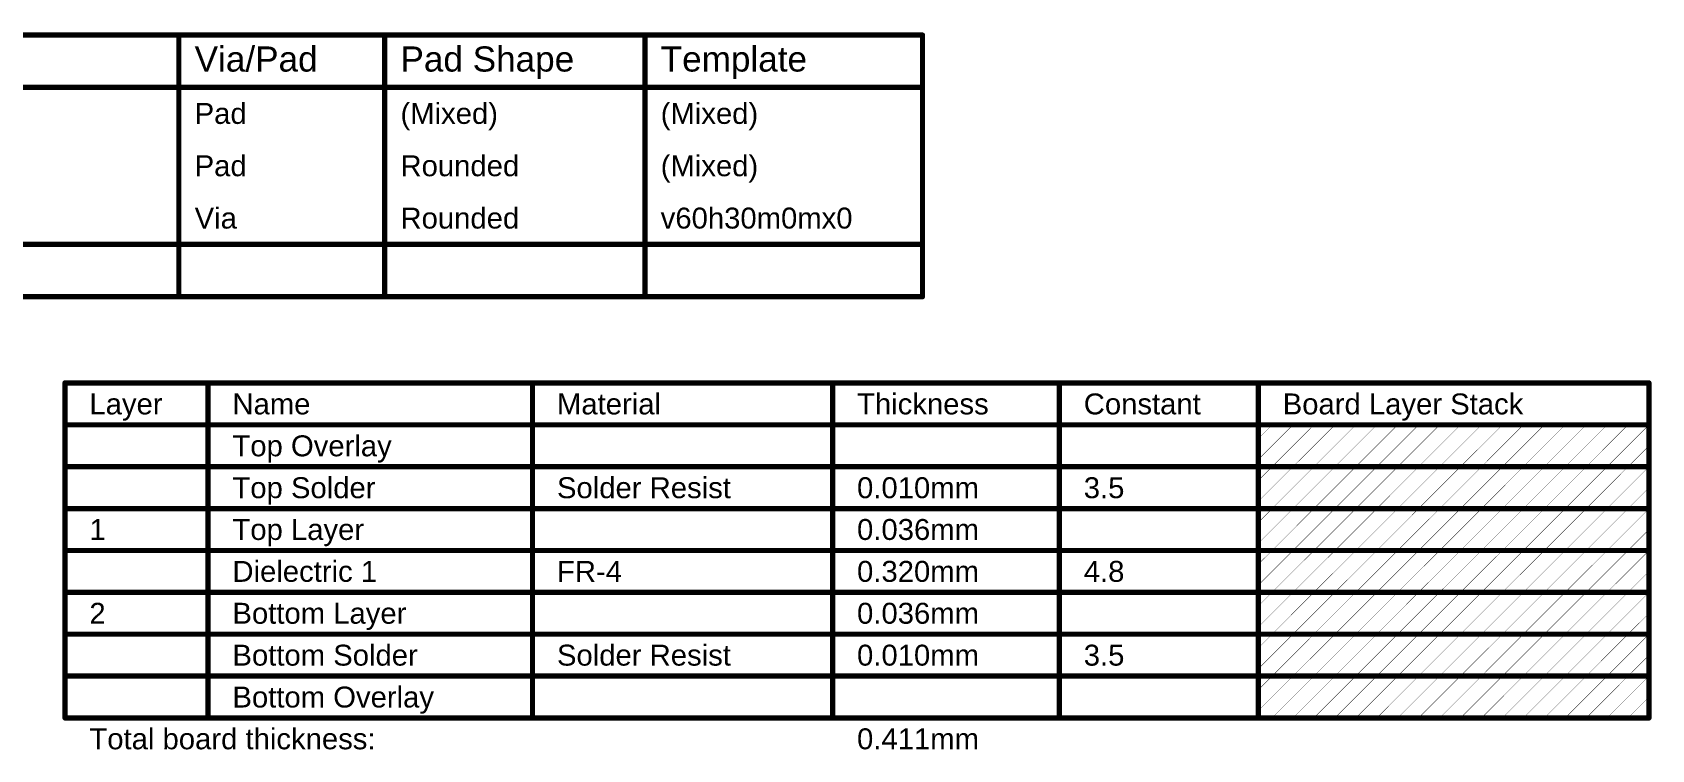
# Model space of a CAD drawing. Header units: inches. Extents: x -18 to 217, y -14 to 159.
# Drawn here: x 99.5 to 217.3, y 106.4 to 158.6 of the extents above; entities that cross this region are included whole.
import ezdxf

# ---------------------------------------------------------------- set-up
doc = ezdxf.new("R2010")
doc.units = ezdxf.units.IN
doc.layers.add('Drill Drawing', color=1, linetype='Continuous')
doc.layers.add('Fabrication', color=76, linetype='Continuous')
doc.styles.add('Arial', font='', dxfattribs={"height": 0.2})
doc.styles.get('Arial').set_extended_font_data('Arial')

msp = doc.modelspace()

# ---------------------------------------------------------------- linework, layer by layer
at = {"layer": 'Drill Drawing', "const_width": 0.381}
for points in [[(-17.59, 158.43), (164.28, 158.43)], [(110.16, 139.38), (110.16, 158.43)], [(125.14, 139.38), (125.14, 158.43)], [(144.09, 139.38), (144.09, 158.43)], [(164.28, 139.38), (164.28, 158.43)], [(-17.59, 154.62), (164.28, 154.62)], [(-17.59, 143.19), (164.28, 143.19)], [(-17.59, 139.38), (164.28, 139.38)]]:
    msp.add_lwpolyline(points, dxfattribs=at)
at = {"layer": 'Drill Drawing', "const_width": 0.191}
for points in [[(110.07, 158.43, 1), (110.26, 158.43, 1)], [(125.05, 158.43, 1), (125.24, 158.43, 1)], [(143.99, 158.43, 1), (144.18, 158.43, 1)], [(164.18, 158.43, 1), (164.37, 158.43, 1)], [(164.18, 158.43, 1), (164.37, 158.43, 1)], [(164.18, 154.62, 1), (164.37, 154.62, 1)], [(164.18, 143.19, 1), (164.37, 143.19, 1)], [(110.07, 139.38, 1), (110.26, 139.38, 1)], [(125.05, 139.38, 1), (125.24, 139.38, 1)], [(143.99, 139.38, 1), (144.18, 139.38, 1)], [(164.18, 139.38, 1), (164.37, 139.38, 1)], [(164.18, 139.38, 1), (164.37, 139.38, 1)]]:
    msp.add_lwpolyline(points, format="xyb", close=True, dxfattribs=at)
at = {"layer": 'Fabrication'}
for points, const_width in [([(101.87, 133.1), (217.16, 133.1)], 0.381), ([(101.87, 108.71), (101.87, 133.1)], 0.381), ([(112.28, 108.71), (112.28, 133.1)], 0.381), ([(135.9, 108.71), (135.9, 133.1)], 0.381), ([(157.74, 108.71), (157.74, 133.1)], 0.381), ([(174.24, 108.71), (174.24, 133.1)], 0.381), ([(188.72, 108.71), (188.72, 133.1)], 0.381), ([(217.16, 108.71), (217.16, 133.1)], 0.381), ([(101.87, 130.05), (217.16, 130.05)], 0.381), ([(188.72, 127.52), (191.25, 130.05)], 0.0254), ([(188.72, 129.04), (189.73, 130.05)], 0.0254), ([(189.73, 127), (192.77, 130.05)], 0.0254), ([(191.25, 127), (194.3, 130.05)], 0.0254), ([(192.77, 127), (195.82, 130.05)], 0.0254), ([(194.3, 127), (197.35, 130.05)], 0.0254), ([(195.82, 127), (198.87, 130.05)], 0.0254), ([(197.35, 127), (200.39, 130.05)], 0.0254), ([(198.87, 127), (201.92, 130.05)], 0.0254), ([(200.39, 127), (203.44, 130.05)], 0.0254), ([(201.92, 127), (204.97, 130.05)], 0.0254), ([(203.44, 127), (206.49, 130.05)], 0.0254), ([(204.97, 127), (208.01, 130.05)], 0.0254), ([(206.49, 127), (209.54, 130.05)], 0.0254), ([(208.01, 127), (211.06, 130.05)], 0.0254), ([(209.54, 127), (212.59, 130.05)], 0.0254), ([(211.06, 127), (214.11, 130.05)], 0.0254), ([(212.59, 127), (215.63, 130.05)], 0.0254), ([(214.11, 127), (217.16, 130.05)], 0.0254), ([(215.63, 127), (217.16, 128.52)], 0.0254), ([(101.87, 127), (112.28, 127)], 0.381), ([(112.28, 127), (135.9, 127)], 0.381), ([(135.9, 127), (157.74, 127)], 0.381), ([(157.74, 127), (174.24, 127)], 0.381), ([(174.24, 127), (188.72, 127)], 0.381), ([(188.72, 127), (217.16, 127)], 0.381), ([(188.72, 124.47), (191.25, 127)], 0.0254), ([(188.72, 125.99), (189.73, 127)], 0.0254), ([(189.73, 123.95), (192.77, 127)], 0.0254), ([(191.25, 123.95), (194.3, 127)], 0.0254), ([(192.77, 123.95), (195.82, 127)], 0.0254), ([(194.3, 123.95), (197.35, 127)], 0.0254), ([(195.82, 123.95), (198.87, 127)], 0.0254), ([(197.35, 123.95), (200.39, 127)], 0.0254), ([(198.87, 123.95), (201.92, 127)], 0.0254), ([(200.39, 123.95), (203.44, 127)], 0.0254), ([(201.92, 123.95), (204.97, 127)], 0.0254), ([(203.44, 123.95), (206.49, 127)], 0.0254), ([(204.97, 123.95), (208.01, 127)], 0.0254), ([(206.49, 123.95), (209.54, 127)], 0.0254), ([(208.01, 123.95), (211.06, 127)], 0.0254), ([(209.54, 123.95), (212.59, 127)], 0.0254), ([(211.06, 123.95), (214.11, 127)], 0.0254), ([(212.59, 123.95), (215.63, 127)], 0.0254), ([(214.11, 123.95), (217.16, 127)], 0.0254), ([(215.63, 123.95), (217.16, 125.48)], 0.0254), ([(101.87, 123.95), (112.28, 123.95)], 0.381), ([(112.28, 123.95), (135.9, 123.95)], 0.381), ([(135.9, 123.95), (157.74, 123.95)], 0.381), ([(157.74, 123.95), (174.24, 123.95)], 0.381), ([(174.24, 123.95), (188.72, 123.95)], 0.381), ([(188.72, 123.95), (217.16, 123.95)], 0.381), ([(188.72, 121.42), (191.25, 123.95)], 0.0254), ([(188.72, 122.94), (189.73, 123.95)], 0.0254), ([(189.73, 120.9), (192.77, 123.95)], 0.0254), ([(191.25, 120.9), (194.3, 123.95)], 0.0254), ([(192.77, 120.9), (195.82, 123.95)], 0.0254), ([(194.3, 120.9), (197.35, 123.95)], 0.0254), ([(195.82, 120.9), (198.87, 123.95)], 0.0254), ([(197.35, 120.9), (200.39, 123.95)], 0.0254), ([(198.87, 120.9), (201.92, 123.95)], 0.0254), ([(200.39, 120.9), (203.44, 123.95)], 0.0254), ([(201.92, 120.9), (204.97, 123.95)], 0.0254), ([(203.44, 120.9), (206.49, 123.95)], 0.0254), ([(204.97, 120.9), (208.01, 123.95)], 0.0254), ([(206.49, 120.9), (209.54, 123.95)], 0.0254), ([(208.01, 120.9), (211.06, 123.95)], 0.0254), ([(209.54, 120.9), (212.59, 123.95)], 0.0254), ([(211.06, 120.9), (214.11, 123.95)], 0.0254), ([(212.59, 120.9), (215.63, 123.95)], 0.0254), ([(214.11, 120.9), (217.16, 123.95)], 0.0254), ([(215.63, 120.9), (217.16, 122.43)], 0.0254), ([(101.87, 120.9), (112.28, 120.9)], 0.381), ([(112.28, 120.9), (135.9, 120.9)], 0.381), ([(135.9, 120.9), (157.74, 120.9)], 0.381), ([(157.74, 120.9), (174.24, 120.9)], 0.381), ([(174.24, 120.9), (188.72, 120.9)], 0.381), ([(188.72, 120.9), (217.16, 120.9)], 0.381), ([(188.72, 118.37), (191.25, 120.9)], 0.0254), ([(188.72, 119.9), (189.73, 120.9)], 0.0254), ([(189.73, 117.86), (192.77, 120.9)], 0.0254), ([(191.25, 117.86), (194.3, 120.9)], 0.0254), ([(192.77, 117.86), (195.82, 120.9)], 0.0254), ([(194.3, 117.86), (197.35, 120.9)], 0.0254), ([(195.82, 117.86), (198.87, 120.9)], 0.0254), ([(197.35, 117.86), (200.39, 120.9)], 0.0254), ([(198.87, 117.86), (201.92, 120.9)], 0.0254), ([(200.39, 117.86), (203.44, 120.9)], 0.0254), ([(201.92, 117.86), (204.97, 120.9)], 0.0254), ([(203.44, 117.86), (206.49, 120.9)], 0.0254), ([(204.97, 117.86), (208.01, 120.9)], 0.0254), ([(206.49, 117.86), (209.54, 120.9)], 0.0254), ([(208.01, 117.86), (211.06, 120.9)], 0.0254), ([(209.54, 117.86), (212.59, 120.9)], 0.0254), ([(211.06, 117.86), (214.11, 120.9)], 0.0254), ([(212.59, 117.86), (215.63, 120.9)], 0.0254), ([(214.11, 117.86), (217.16, 120.9)], 0.0254), ([(215.63, 117.86), (217.16, 119.38)], 0.0254), ([(101.87, 117.86), (112.28, 117.86)], 0.381), ([(112.28, 117.86), (135.9, 117.86)], 0.381), ([(135.9, 117.86), (157.74, 117.86)], 0.381), ([(157.74, 117.86), (174.24, 117.86)], 0.381), ([(174.24, 117.86), (188.72, 117.86)], 0.381), ([(188.72, 117.86), (217.16, 117.86)], 0.381), ([(188.72, 115.32), (191.25, 117.86)], 0.0254), ([(188.72, 116.85), (189.73, 117.86)], 0.0254), ([(189.73, 114.81), (192.77, 117.86)], 0.0254), ([(191.25, 114.81), (194.3, 117.86)], 0.0254), ([(192.77, 114.81), (195.82, 117.86)], 0.0254), ([(194.3, 114.81), (197.35, 117.86)], 0.0254), ([(195.82, 114.81), (198.87, 117.86)], 0.0254), ([(197.35, 114.81), (200.39, 117.86)], 0.0254), ([(198.87, 114.81), (201.92, 117.86)], 0.0254), ([(200.39, 114.81), (203.44, 117.86)], 0.0254), ([(201.92, 114.81), (204.97, 117.86)], 0.0254), ([(203.44, 114.81), (206.49, 117.86)], 0.0254), ([(204.97, 114.81), (208.01, 117.86)], 0.0254), ([(206.49, 114.81), (209.54, 117.86)], 0.0254), ([(208.01, 114.81), (211.06, 117.86)], 0.0254), ([(209.54, 114.81), (212.59, 117.86)], 0.0254), ([(211.06, 114.81), (214.11, 117.86)], 0.0254), ([(212.59, 114.81), (215.63, 117.86)], 0.0254), ([(214.11, 114.81), (217.16, 117.86)], 0.0254), ([(215.63, 114.81), (217.16, 116.33)], 0.0254), ([(101.87, 114.81), (112.28, 114.81)], 0.381), ([(112.28, 114.81), (135.9, 114.81)], 0.381), ([(135.9, 114.81), (157.74, 114.81)], 0.381), ([(157.74, 114.81), (174.24, 114.81)], 0.381), ([(174.24, 114.81), (188.72, 114.81)], 0.381), ([(188.72, 114.81), (217.16, 114.81)], 0.381), ([(188.72, 112.28), (191.25, 114.81)], 0.0254), ([(188.72, 113.8), (189.73, 114.81)], 0.0254), ([(189.73, 111.76), (192.77, 114.81)], 0.0254), ([(191.25, 111.76), (194.3, 114.81)], 0.0254), ([(192.77, 111.76), (195.82, 114.81)], 0.0254), ([(194.3, 111.76), (197.35, 114.81)], 0.0254), ([(195.82, 111.76), (198.87, 114.81)], 0.0254), ([(197.35, 111.76), (200.39, 114.81)], 0.0254), ([(198.87, 111.76), (201.92, 114.81)], 0.0254), ([(200.39, 111.76), (203.44, 114.81)], 0.0254), ([(201.92, 111.76), (204.97, 114.81)], 0.0254), ([(203.44, 111.76), (206.49, 114.81)], 0.0254), ([(204.97, 111.76), (208.01, 114.81)], 0.0254), ([(206.49, 111.76), (209.54, 114.81)], 0.0254), ([(208.01, 111.76), (211.06, 114.81)], 0.0254), ([(209.54, 111.76), (212.59, 114.81)], 0.0254), ([(211.06, 111.76), (214.11, 114.81)], 0.0254), ([(212.59, 111.76), (215.63, 114.81)], 0.0254), ([(214.11, 111.76), (217.16, 114.81)], 0.0254), ([(215.63, 111.76), (217.16, 113.28)], 0.0254), ([(101.87, 111.76), (112.28, 111.76)], 0.381), ([(112.28, 111.76), (135.9, 111.76)], 0.381), ([(135.9, 111.76), (157.74, 111.76)], 0.381), ([(157.74, 111.76), (174.24, 111.76)], 0.381), ([(174.24, 111.76), (188.72, 111.76)], 0.381), ([(188.72, 111.76), (217.16, 111.76)], 0.381), ([(188.72, 109.23), (191.25, 111.76)], 0.0254), ([(188.72, 110.75), (189.73, 111.76)], 0.0254), ([(189.73, 108.71), (192.77, 111.76)], 0.0254), ([(191.25, 108.71), (194.3, 111.76)], 0.0254), ([(192.77, 108.71), (195.82, 111.76)], 0.0254), ([(194.3, 108.71), (197.35, 111.76)], 0.0254), ([(195.82, 108.71), (198.87, 111.76)], 0.0254), ([(197.35, 108.71), (200.39, 111.76)], 0.0254), ([(198.87, 108.71), (201.92, 111.76)], 0.0254), ([(200.39, 108.71), (203.44, 111.76)], 0.0254), ([(201.92, 108.71), (204.97, 111.76)], 0.0254), ([(203.44, 108.71), (206.49, 111.76)], 0.0254), ([(204.97, 108.71), (208.01, 111.76)], 0.0254), ([(206.49, 108.71), (209.54, 111.76)], 0.0254), ([(208.01, 108.71), (211.06, 111.76)], 0.0254), ([(209.54, 108.71), (212.59, 111.76)], 0.0254), ([(211.06, 108.71), (214.11, 111.76)], 0.0254), ([(212.59, 108.71), (215.63, 111.76)], 0.0254), ([(214.11, 108.71), (217.16, 111.76)], 0.0254), ([(215.63, 108.71), (217.16, 110.24)], 0.0254), ([(101.87, 108.71), (112.28, 108.71)], 0.381), ([(112.28, 108.71), (135.9, 108.71)], 0.381), ([(135.9, 108.71), (157.74, 108.71)], 0.381), ([(157.74, 108.71), (174.24, 108.71)], 0.381), ([(174.24, 108.71), (188.72, 108.71)], 0.381), ([(188.72, 108.71), (217.16, 108.71)], 0.381)]:
    msp.add_lwpolyline(points, dxfattribs=dict(at, const_width=const_width))
for points, const_width in [([(101.78, 133.1, 1), (101.97, 133.1, 1)], 0.191), ([(101.78, 133.1, 1), (101.97, 133.1, 1)], 0.191), ([(112.19, 133.1, 1), (112.38, 133.1, 1)], 0.191), ([(135.8, 133.1, 1), (136, 133.1, 1)], 0.191), ([(157.64, 133.1, 1), (157.83, 133.1, 1)], 0.191), ([(174.15, 133.1, 1), (174.34, 133.1, 1)], 0.191), ([(188.62, 133.1, 1), (188.81, 133.1, 1)], 0.191), ([(217.06, 133.1, 1), (217.25, 133.1, 1)], 0.191), ([(217.06, 133.1, 1), (217.25, 133.1, 1)], 0.191), ([(101.78, 130.05, 1), (101.97, 130.05, 1)], 0.191), ([(189.72, 130.05, 1), (189.73, 130.05, 1)], 0.0127), ([(191.24, 130.05, 1), (191.26, 130.05, 1)], 0.0127), ([(192.77, 130.05, 1), (192.78, 130.05, 1)], 0.0127), ([(194.29, 130.05, 1), (194.3, 130.05, 1)], 0.0127), ([(195.82, 130.05, 1), (195.83, 130.05, 1)], 0.0127), ([(197.34, 130.05, 1), (197.35, 130.05, 1)], 0.0127), ([(198.86, 130.05, 1), (198.88, 130.05, 1)], 0.0127), ([(200.39, 130.05, 1), (200.4, 130.05, 1)], 0.0127), ([(201.91, 130.05, 1), (201.92, 130.05, 1)], 0.0127), ([(203.44, 130.05, 1), (203.45, 130.05, 1)], 0.0127), ([(204.96, 130.05, 1), (204.97, 130.05, 1)], 0.0127), ([(206.48, 130.05, 1), (206.5, 130.05, 1)], 0.0127), ([(208.01, 130.05, 1), (208.02, 130.05, 1)], 0.0127), ([(209.53, 130.05, 1), (209.54, 130.05, 1)], 0.0127), ([(211.06, 130.05, 1), (211.07, 130.05, 1)], 0.0127), ([(212.58, 130.05, 1), (212.59, 130.05, 1)], 0.0127), ([(214.1, 130.05, 1), (214.12, 130.05, 1)], 0.0127), ([(215.63, 130.05, 1), (215.64, 130.05, 1)], 0.0127), ([(217.06, 130.05, 1), (217.25, 130.05, 1)], 0.191), ([(217.15, 130.05, 1), (217.16, 130.05, 1)], 0.0127), ([(188.71, 129.04, 1), (188.72, 129.04, 1)], 0.0127), ([(217.15, 128.52, 1), (217.16, 128.52, 1)], 0.0127), ([(188.71, 127.52, 1), (188.72, 127.52, 1)], 0.0127), ([(101.78, 127, 1), (101.97, 127, 1)], 0.191), ([(112.19, 127, 1), (112.38, 127, 1)], 0.191), ([(112.19, 127, 1), (112.38, 127, 1)], 0.191), ([(135.8, 127, 1), (136, 127, 1)], 0.191), ([(135.8, 127, 1), (136, 127, 1)], 0.191), ([(157.64, 127, 1), (157.83, 127, 1)], 0.191), ([(157.64, 127, 1), (157.83, 127, 1)], 0.191), ([(174.15, 127, 1), (174.34, 127, 1)], 0.191), ([(174.15, 127, 1), (174.34, 127, 1)], 0.191), ([(188.62, 127, 1), (188.81, 127, 1)], 0.191), ([(188.62, 127, 1), (188.81, 127, 1)], 0.191), ([(189.72, 127, 1), (189.73, 127, 1)], 0.0127), ([(189.72, 127, 1), (189.73, 127, 1)], 0.0127), ([(191.24, 127, 1), (191.26, 127, 1)], 0.0127), ([(191.24, 127, 1), (191.26, 127, 1)], 0.0127), ([(192.77, 127, 1), (192.78, 127, 1)], 0.0127), ([(192.77, 127, 1), (192.78, 127, 1)], 0.0127), ([(194.29, 127, 1), (194.3, 127, 1)], 0.0127), ([(194.29, 127, 1), (194.3, 127, 1)], 0.0127), ([(195.82, 127, 1), (195.83, 127, 1)], 0.0127), ([(195.82, 127, 1), (195.83, 127, 1)], 0.0127), ([(197.34, 127, 1), (197.35, 127, 1)], 0.0127), ([(197.34, 127, 1), (197.35, 127, 1)], 0.0127), ([(198.86, 127, 1), (198.88, 127, 1)], 0.0127), ([(198.86, 127, 1), (198.88, 127, 1)], 0.0127), ([(200.39, 127, 1), (200.4, 127, 1)], 0.0127), ([(200.39, 127, 1), (200.4, 127, 1)], 0.0127), ([(201.91, 127, 1), (201.92, 127, 1)], 0.0127), ([(201.91, 127, 1), (201.92, 127, 1)], 0.0127), ([(203.44, 127, 1), (203.45, 127, 1)], 0.0127), ([(203.44, 127, 1), (203.45, 127, 1)], 0.0127), ([(204.96, 127, 1), (204.97, 127, 1)], 0.0127), ([(204.96, 127, 1), (204.97, 127, 1)], 0.0127), ([(206.48, 127, 1), (206.5, 127, 1)], 0.0127), ([(206.48, 127, 1), (206.5, 127, 1)], 0.0127), ([(208.01, 127, 1), (208.02, 127, 1)], 0.0127), ([(208.01, 127, 1), (208.02, 127, 1)], 0.0127), ([(209.53, 127, 1), (209.54, 127, 1)], 0.0127), ([(209.53, 127, 1), (209.54, 127, 1)], 0.0127), ([(211.06, 127, 1), (211.07, 127, 1)], 0.0127), ([(211.06, 127, 1), (211.07, 127, 1)], 0.0127), ([(212.58, 127, 1), (212.59, 127, 1)], 0.0127), ([(212.58, 127, 1), (212.59, 127, 1)], 0.0127), ([(214.1, 127, 1), (214.12, 127, 1)], 0.0127), ([(214.1, 127, 1), (214.12, 127, 1)], 0.0127), ([(215.63, 127, 1), (215.64, 127, 1)], 0.0127), ([(215.63, 127, 1), (215.64, 127, 1)], 0.0127), ([(217.06, 127, 1), (217.25, 127, 1)], 0.191), ([(217.15, 127, 1), (217.16, 127, 1)], 0.0127), ([(188.71, 125.99, 1), (188.72, 125.99, 1)], 0.0127), ([(217.15, 125.48, 1), (217.16, 125.48, 1)], 0.0127), ([(101.78, 123.95, 1), (101.97, 123.95, 1)], 0.191), ([(112.19, 123.95, 1), (112.38, 123.95, 1)], 0.191), ([(112.19, 123.95, 1), (112.38, 123.95, 1)], 0.191), ([(135.8, 123.95, 1), (136, 123.95, 1)], 0.191), ([(135.8, 123.95, 1), (136, 123.95, 1)], 0.191), ([(157.64, 123.95, 1), (157.83, 123.95, 1)], 0.191), ([(157.64, 123.95, 1), (157.83, 123.95, 1)], 0.191), ([(174.15, 123.95, 1), (174.34, 123.95, 1)], 0.191), ([(174.15, 123.95, 1), (174.34, 123.95, 1)], 0.191), ([(188.62, 123.95, 1), (188.81, 123.95, 1)], 0.191), ([(188.62, 123.95, 1), (188.81, 123.95, 1)], 0.191), ([(188.71, 124.47, 1), (188.72, 124.47, 1)], 0.0127), ([(189.72, 123.95, 1), (189.73, 123.95, 1)], 0.0127), ([(189.72, 123.95, 1), (189.73, 123.95, 1)], 0.0127), ([(191.24, 123.95, 1), (191.26, 123.95, 1)], 0.0127), ([(191.24, 123.95, 1), (191.26, 123.95, 1)], 0.0127), ([(192.77, 123.95, 1), (192.78, 123.95, 1)], 0.0127), ([(192.77, 123.95, 1), (192.78, 123.95, 1)], 0.0127), ([(194.29, 123.95, 1), (194.3, 123.95, 1)], 0.0127), ([(194.29, 123.95, 1), (194.3, 123.95, 1)], 0.0127), ([(195.82, 123.95, 1), (195.83, 123.95, 1)], 0.0127), ([(195.82, 123.95, 1), (195.83, 123.95, 1)], 0.0127), ([(197.34, 123.95, 1), (197.35, 123.95, 1)], 0.0127), ([(197.34, 123.95, 1), (197.35, 123.95, 1)], 0.0127), ([(198.86, 123.95, 1), (198.88, 123.95, 1)], 0.0127), ([(198.86, 123.95, 1), (198.88, 123.95, 1)], 0.0127), ([(200.39, 123.95, 1), (200.4, 123.95, 1)], 0.0127), ([(200.39, 123.95, 1), (200.4, 123.95, 1)], 0.0127), ([(201.91, 123.95, 1), (201.92, 123.95, 1)], 0.0127), ([(201.91, 123.95, 1), (201.92, 123.95, 1)], 0.0127), ([(203.44, 123.95, 1), (203.45, 123.95, 1)], 0.0127), ([(203.44, 123.95, 1), (203.45, 123.95, 1)], 0.0127), ([(204.96, 123.95, 1), (204.97, 123.95, 1)], 0.0127), ([(204.96, 123.95, 1), (204.97, 123.95, 1)], 0.0127), ([(206.48, 123.95, 1), (206.5, 123.95, 1)], 0.0127), ([(206.48, 123.95, 1), (206.5, 123.95, 1)], 0.0127), ([(208.01, 123.95, 1), (208.02, 123.95, 1)], 0.0127), ([(208.01, 123.95, 1), (208.02, 123.95, 1)], 0.0127), ([(209.53, 123.95, 1), (209.54, 123.95, 1)], 0.0127), ([(209.53, 123.95, 1), (209.54, 123.95, 1)], 0.0127), ([(211.06, 123.95, 1), (211.07, 123.95, 1)], 0.0127), ([(211.06, 123.95, 1), (211.07, 123.95, 1)], 0.0127), ([(212.58, 123.95, 1), (212.59, 123.95, 1)], 0.0127), ([(212.58, 123.95, 1), (212.59, 123.95, 1)], 0.0127), ([(214.1, 123.95, 1), (214.12, 123.95, 1)], 0.0127), ([(214.1, 123.95, 1), (214.12, 123.95, 1)], 0.0127), ([(215.63, 123.95, 1), (215.64, 123.95, 1)], 0.0127), ([(215.63, 123.95, 1), (215.64, 123.95, 1)], 0.0127), ([(217.06, 123.95, 1), (217.25, 123.95, 1)], 0.191), ([(217.15, 123.95, 1), (217.16, 123.95, 1)], 0.0127), ([(188.71, 122.94, 1), (188.72, 122.94, 1)], 0.0127), ([(188.71, 121.42, 1), (188.72, 121.42, 1)], 0.0127), ([(217.15, 122.43, 1), (217.16, 122.43, 1)], 0.0127), ([(101.78, 120.9, 1), (101.97, 120.9, 1)], 0.191), ([(112.19, 120.9, 1), (112.38, 120.9, 1)], 0.191), ([(112.19, 120.9, 1), (112.38, 120.9, 1)], 0.191), ([(135.8, 120.9, 1), (136, 120.9, 1)], 0.191), ([(135.8, 120.9, 1), (136, 120.9, 1)], 0.191), ([(157.64, 120.9, 1), (157.83, 120.9, 1)], 0.191), ([(157.64, 120.9, 1), (157.83, 120.9, 1)], 0.191), ([(174.15, 120.9, 1), (174.34, 120.9, 1)], 0.191), ([(174.15, 120.9, 1), (174.34, 120.9, 1)], 0.191), ([(188.62, 120.9, 1), (188.81, 120.9, 1)], 0.191), ([(188.62, 120.9, 1), (188.81, 120.9, 1)], 0.191), ([(189.72, 120.9, 1), (189.73, 120.9, 1)], 0.0127), ([(189.72, 120.9, 1), (189.73, 120.9, 1)], 0.0127), ([(191.24, 120.9, 1), (191.26, 120.9, 1)], 0.0127), ([(191.24, 120.9, 1), (191.26, 120.9, 1)], 0.0127), ([(192.77, 120.9, 1), (192.78, 120.9, 1)], 0.0127), ([(192.77, 120.9, 1), (192.78, 120.9, 1)], 0.0127), ([(194.29, 120.9, 1), (194.3, 120.9, 1)], 0.0127), ([(194.29, 120.9, 1), (194.3, 120.9, 1)], 0.0127), ([(195.82, 120.9, 1), (195.83, 120.9, 1)], 0.0127), ([(195.82, 120.9, 1), (195.83, 120.9, 1)], 0.0127), ([(197.34, 120.9, 1), (197.35, 120.9, 1)], 0.0127), ([(197.34, 120.9, 1), (197.35, 120.9, 1)], 0.0127), ([(198.86, 120.9, 1), (198.88, 120.9, 1)], 0.0127), ([(198.86, 120.9, 1), (198.88, 120.9, 1)], 0.0127), ([(200.39, 120.9, 1), (200.4, 120.9, 1)], 0.0127), ([(200.39, 120.9, 1), (200.4, 120.9, 1)], 0.0127), ([(201.91, 120.9, 1), (201.92, 120.9, 1)], 0.0127), ([(201.91, 120.9, 1), (201.92, 120.9, 1)], 0.0127), ([(203.44, 120.9, 1), (203.45, 120.9, 1)], 0.0127), ([(203.44, 120.9, 1), (203.45, 120.9, 1)], 0.0127), ([(204.96, 120.9, 1), (204.97, 120.9, 1)], 0.0127), ([(204.96, 120.9, 1), (204.97, 120.9, 1)], 0.0127), ([(206.48, 120.9, 1), (206.5, 120.9, 1)], 0.0127), ([(206.48, 120.9, 1), (206.5, 120.9, 1)], 0.0127), ([(208.01, 120.9, 1), (208.02, 120.9, 1)], 0.0127), ([(208.01, 120.9, 1), (208.02, 120.9, 1)], 0.0127), ([(209.53, 120.9, 1), (209.54, 120.9, 1)], 0.0127), ([(209.53, 120.9, 1), (209.54, 120.9, 1)], 0.0127), ([(211.06, 120.9, 1), (211.07, 120.9, 1)], 0.0127), ([(211.06, 120.9, 1), (211.07, 120.9, 1)], 0.0127), ([(212.58, 120.9, 1), (212.59, 120.9, 1)], 0.0127), ([(212.58, 120.9, 1), (212.59, 120.9, 1)], 0.0127), ([(214.1, 120.9, 1), (214.12, 120.9, 1)], 0.0127), ([(214.1, 120.9, 1), (214.12, 120.9, 1)], 0.0127), ([(215.63, 120.9, 1), (215.64, 120.9, 1)], 0.0127), ([(215.63, 120.9, 1), (215.64, 120.9, 1)], 0.0127), ([(217.06, 120.9, 1), (217.25, 120.9, 1)], 0.191), ([(217.15, 120.9, 1), (217.16, 120.9, 1)], 0.0127), ([(188.71, 119.9, 1), (188.72, 119.9, 1)], 0.0127), ([(217.15, 119.38, 1), (217.16, 119.38, 1)], 0.0127), ([(101.78, 117.86, 1), (101.97, 117.86, 1)], 0.191), ([(112.19, 117.86, 1), (112.38, 117.86, 1)], 0.191), ([(112.19, 117.86, 1), (112.38, 117.86, 1)], 0.191), ([(135.8, 117.86, 1), (136, 117.86, 1)], 0.191), ([(135.8, 117.86, 1), (136, 117.86, 1)], 0.191), ([(157.64, 117.86, 1), (157.83, 117.86, 1)], 0.191), ([(157.64, 117.86, 1), (157.83, 117.86, 1)], 0.191), ([(174.15, 117.86, 1), (174.34, 117.86, 1)], 0.191), ([(174.15, 117.86, 1), (174.34, 117.86, 1)], 0.191), ([(188.62, 117.86, 1), (188.81, 117.86, 1)], 0.191), ([(188.62, 117.86, 1), (188.81, 117.86, 1)], 0.191), ([(188.71, 118.37, 1), (188.72, 118.37, 1)], 0.0127), ([(189.72, 117.86, 1), (189.73, 117.86, 1)], 0.0127), ([(189.72, 117.86, 1), (189.73, 117.86, 1)], 0.0127), ([(191.24, 117.86, 1), (191.26, 117.86, 1)], 0.0127), ([(191.24, 117.86, 1), (191.26, 117.86, 1)], 0.0127), ([(192.77, 117.86, 1), (192.78, 117.86, 1)], 0.0127), ([(192.77, 117.86, 1), (192.78, 117.86, 1)], 0.0127), ([(194.29, 117.86, 1), (194.3, 117.86, 1)], 0.0127), ([(194.29, 117.86, 1), (194.3, 117.86, 1)], 0.0127), ([(195.82, 117.86, 1), (195.83, 117.86, 1)], 0.0127), ([(195.82, 117.86, 1), (195.83, 117.86, 1)], 0.0127), ([(197.34, 117.86, 1), (197.35, 117.86, 1)], 0.0127), ([(197.34, 117.86, 1), (197.35, 117.86, 1)], 0.0127), ([(198.86, 117.86, 1), (198.88, 117.86, 1)], 0.0127), ([(198.86, 117.86, 1), (198.88, 117.86, 1)], 0.0127), ([(200.39, 117.86, 1), (200.4, 117.86, 1)], 0.0127), ([(200.39, 117.86, 1), (200.4, 117.86, 1)], 0.0127), ([(201.91, 117.86, 1), (201.92, 117.86, 1)], 0.0127), ([(201.91, 117.86, 1), (201.92, 117.86, 1)], 0.0127), ([(203.44, 117.86, 1), (203.45, 117.86, 1)], 0.0127), ([(203.44, 117.86, 1), (203.45, 117.86, 1)], 0.0127), ([(204.96, 117.86, 1), (204.97, 117.86, 1)], 0.0127), ([(204.96, 117.86, 1), (204.97, 117.86, 1)], 0.0127), ([(206.48, 117.86, 1), (206.5, 117.86, 1)], 0.0127), ([(206.48, 117.86, 1), (206.5, 117.86, 1)], 0.0127), ([(208.01, 117.86, 1), (208.02, 117.86, 1)], 0.0127), ([(208.01, 117.86, 1), (208.02, 117.86, 1)], 0.0127), ([(209.53, 117.86, 1), (209.54, 117.86, 1)], 0.0127), ([(209.53, 117.86, 1), (209.54, 117.86, 1)], 0.0127), ([(211.06, 117.86, 1), (211.07, 117.86, 1)], 0.0127), ([(211.06, 117.86, 1), (211.07, 117.86, 1)], 0.0127), ([(212.58, 117.86, 1), (212.59, 117.86, 1)], 0.0127), ([(212.58, 117.86, 1), (212.59, 117.86, 1)], 0.0127), ([(214.1, 117.86, 1), (214.12, 117.86, 1)], 0.0127), ([(214.1, 117.86, 1), (214.12, 117.86, 1)], 0.0127), ([(215.63, 117.86, 1), (215.64, 117.86, 1)], 0.0127), ([(215.63, 117.86, 1), (215.64, 117.86, 1)], 0.0127), ([(217.06, 117.86, 1), (217.25, 117.86, 1)], 0.191), ([(217.15, 117.86, 1), (217.16, 117.86, 1)], 0.0127), ([(188.71, 116.85, 1), (188.72, 116.85, 1)], 0.0127), ([(217.15, 116.33, 1), (217.16, 116.33, 1)], 0.0127), ([(101.78, 114.81, 1), (101.97, 114.81, 1)], 0.191), ([(112.19, 114.81, 1), (112.38, 114.81, 1)], 0.191), ([(112.19, 114.81, 1), (112.38, 114.81, 1)], 0.191), ([(135.8, 114.81, 1), (136, 114.81, 1)], 0.191), ([(135.8, 114.81, 1), (136, 114.81, 1)], 0.191), ([(157.64, 114.81, 1), (157.83, 114.81, 1)], 0.191), ([(157.64, 114.81, 1), (157.83, 114.81, 1)], 0.191), ([(174.15, 114.81, 1), (174.34, 114.81, 1)], 0.191), ([(174.15, 114.81, 1), (174.34, 114.81, 1)], 0.191), ([(188.62, 114.81, 1), (188.81, 114.81, 1)], 0.191), ([(188.62, 114.81, 1), (188.81, 114.81, 1)], 0.191), ([(188.71, 115.32, 1), (188.72, 115.32, 1)], 0.0127), ([(189.72, 114.81, 1), (189.73, 114.81, 1)], 0.0127), ([(189.72, 114.81, 1), (189.73, 114.81, 1)], 0.0127), ([(191.24, 114.81, 1), (191.26, 114.81, 1)], 0.0127), ([(191.24, 114.81, 1), (191.26, 114.81, 1)], 0.0127), ([(192.77, 114.81, 1), (192.78, 114.81, 1)], 0.0127), ([(192.77, 114.81, 1), (192.78, 114.81, 1)], 0.0127), ([(194.29, 114.81, 1), (194.3, 114.81, 1)], 0.0127), ([(194.29, 114.81, 1), (194.3, 114.81, 1)], 0.0127), ([(195.82, 114.81, 1), (195.83, 114.81, 1)], 0.0127), ([(195.82, 114.81, 1), (195.83, 114.81, 1)], 0.0127), ([(197.34, 114.81, 1), (197.35, 114.81, 1)], 0.0127), ([(197.34, 114.81, 1), (197.35, 114.81, 1)], 0.0127), ([(198.86, 114.81, 1), (198.88, 114.81, 1)], 0.0127), ([(198.86, 114.81, 1), (198.88, 114.81, 1)], 0.0127), ([(200.39, 114.81, 1), (200.4, 114.81, 1)], 0.0127), ([(200.39, 114.81, 1), (200.4, 114.81, 1)], 0.0127), ([(201.91, 114.81, 1), (201.92, 114.81, 1)], 0.0127), ([(201.91, 114.81, 1), (201.92, 114.81, 1)], 0.0127), ([(203.44, 114.81, 1), (203.45, 114.81, 1)], 0.0127), ([(203.44, 114.81, 1), (203.45, 114.81, 1)], 0.0127), ([(204.96, 114.81, 1), (204.97, 114.81, 1)], 0.0127), ([(204.96, 114.81, 1), (204.97, 114.81, 1)], 0.0127), ([(206.48, 114.81, 1), (206.5, 114.81, 1)], 0.0127), ([(206.48, 114.81, 1), (206.5, 114.81, 1)], 0.0127), ([(208.01, 114.81, 1), (208.02, 114.81, 1)], 0.0127), ([(208.01, 114.81, 1), (208.02, 114.81, 1)], 0.0127), ([(209.53, 114.81, 1), (209.54, 114.81, 1)], 0.0127), ([(209.53, 114.81, 1), (209.54, 114.81, 1)], 0.0127), ([(211.06, 114.81, 1), (211.07, 114.81, 1)], 0.0127), ([(211.06, 114.81, 1), (211.07, 114.81, 1)], 0.0127), ([(212.58, 114.81, 1), (212.59, 114.81, 1)], 0.0127), ([(212.58, 114.81, 1), (212.59, 114.81, 1)], 0.0127), ([(214.1, 114.81, 1), (214.12, 114.81, 1)], 0.0127), ([(214.1, 114.81, 1), (214.12, 114.81, 1)], 0.0127), ([(215.63, 114.81, 1), (215.64, 114.81, 1)], 0.0127), ([(215.63, 114.81, 1), (215.64, 114.81, 1)], 0.0127), ([(217.06, 114.81, 1), (217.25, 114.81, 1)], 0.191), ([(217.15, 114.81, 1), (217.16, 114.81, 1)], 0.0127), ([(188.71, 113.8, 1), (188.72, 113.8, 1)], 0.0127), ([(217.15, 113.28, 1), (217.16, 113.28, 1)], 0.0127), ([(188.71, 112.28, 1), (188.72, 112.28, 1)], 0.0127), ([(101.78, 111.76, 1), (101.97, 111.76, 1)], 0.191), ([(112.19, 111.76, 1), (112.38, 111.76, 1)], 0.191), ([(112.19, 111.76, 1), (112.38, 111.76, 1)], 0.191), ([(135.8, 111.76, 1), (136, 111.76, 1)], 0.191), ([(135.8, 111.76, 1), (136, 111.76, 1)], 0.191), ([(157.64, 111.76, 1), (157.83, 111.76, 1)], 0.191), ([(157.64, 111.76, 1), (157.83, 111.76, 1)], 0.191), ([(174.15, 111.76, 1), (174.34, 111.76, 1)], 0.191), ([(174.15, 111.76, 1), (174.34, 111.76, 1)], 0.191), ([(188.62, 111.76, 1), (188.81, 111.76, 1)], 0.191), ([(188.62, 111.76, 1), (188.81, 111.76, 1)], 0.191), ([(189.72, 111.76, 1), (189.73, 111.76, 1)], 0.0127), ([(189.72, 111.76, 1), (189.73, 111.76, 1)], 0.0127), ([(191.24, 111.76, 1), (191.26, 111.76, 1)], 0.0127), ([(191.24, 111.76, 1), (191.26, 111.76, 1)], 0.0127), ([(192.77, 111.76, 1), (192.78, 111.76, 1)], 0.0127), ([(192.77, 111.76, 1), (192.78, 111.76, 1)], 0.0127), ([(194.29, 111.76, 1), (194.3, 111.76, 1)], 0.0127), ([(194.29, 111.76, 1), (194.3, 111.76, 1)], 0.0127), ([(195.82, 111.76, 1), (195.83, 111.76, 1)], 0.0127), ([(195.82, 111.76, 1), (195.83, 111.76, 1)], 0.0127), ([(197.34, 111.76, 1), (197.35, 111.76, 1)], 0.0127), ([(197.34, 111.76, 1), (197.35, 111.76, 1)], 0.0127), ([(198.86, 111.76, 1), (198.88, 111.76, 1)], 0.0127), ([(198.86, 111.76, 1), (198.88, 111.76, 1)], 0.0127), ([(200.39, 111.76, 1), (200.4, 111.76, 1)], 0.0127), ([(200.39, 111.76, 1), (200.4, 111.76, 1)], 0.0127), ([(201.91, 111.76, 1), (201.92, 111.76, 1)], 0.0127), ([(201.91, 111.76, 1), (201.92, 111.76, 1)], 0.0127), ([(203.44, 111.76, 1), (203.45, 111.76, 1)], 0.0127), ([(203.44, 111.76, 1), (203.45, 111.76, 1)], 0.0127), ([(204.96, 111.76, 1), (204.97, 111.76, 1)], 0.0127), ([(204.96, 111.76, 1), (204.97, 111.76, 1)], 0.0127), ([(206.48, 111.76, 1), (206.5, 111.76, 1)], 0.0127), ([(206.48, 111.76, 1), (206.5, 111.76, 1)], 0.0127), ([(208.01, 111.76, 1), (208.02, 111.76, 1)], 0.0127), ([(208.01, 111.76, 1), (208.02, 111.76, 1)], 0.0127), ([(209.53, 111.76, 1), (209.54, 111.76, 1)], 0.0127), ([(209.53, 111.76, 1), (209.54, 111.76, 1)], 0.0127), ([(211.06, 111.76, 1), (211.07, 111.76, 1)], 0.0127), ([(211.06, 111.76, 1), (211.07, 111.76, 1)], 0.0127), ([(212.58, 111.76, 1), (212.59, 111.76, 1)], 0.0127), ([(212.58, 111.76, 1), (212.59, 111.76, 1)], 0.0127), ([(214.1, 111.76, 1), (214.12, 111.76, 1)], 0.0127), ([(214.1, 111.76, 1), (214.12, 111.76, 1)], 0.0127), ([(215.63, 111.76, 1), (215.64, 111.76, 1)], 0.0127), ([(215.63, 111.76, 1), (215.64, 111.76, 1)], 0.0127), ([(217.06, 111.76, 1), (217.25, 111.76, 1)], 0.191), ([(217.15, 111.76, 1), (217.16, 111.76, 1)], 0.0127), ([(188.71, 110.75, 1), (188.72, 110.75, 1)], 0.0127), ([(217.15, 110.24, 1), (217.16, 110.24, 1)], 0.0127), ([(101.78, 108.71, 1), (101.97, 108.71, 1)], 0.191), ([(101.78, 108.71, 1), (101.97, 108.71, 1)], 0.191), ([(112.19, 108.71, 1), (112.38, 108.71, 1)], 0.191), ([(112.19, 108.71, 1), (112.38, 108.71, 1)], 0.191), ([(112.19, 108.71, 1), (112.38, 108.71, 1)], 0.191), ([(135.8, 108.71, 1), (136, 108.71, 1)], 0.191), ([(135.8, 108.71, 1), (136, 108.71, 1)], 0.191), ([(135.8, 108.71, 1), (136, 108.71, 1)], 0.191), ([(157.64, 108.71, 1), (157.83, 108.71, 1)], 0.191), ([(157.64, 108.71, 1), (157.83, 108.71, 1)], 0.191), ([(157.64, 108.71, 1), (157.83, 108.71, 1)], 0.191), ([(174.15, 108.71, 1), (174.34, 108.71, 1)], 0.191), ([(174.15, 108.71, 1), (174.34, 108.71, 1)], 0.191), ([(174.15, 108.71, 1), (174.34, 108.71, 1)], 0.191), ([(188.62, 108.71, 1), (188.81, 108.71, 1)], 0.191), ([(188.62, 108.71, 1), (188.81, 108.71, 1)], 0.191), ([(188.62, 108.71, 1), (188.81, 108.71, 1)], 0.191), ([(188.71, 109.23, 1), (188.72, 109.23, 1)], 0.0127), ([(189.72, 108.71, 1), (189.73, 108.71, 1)], 0.0127), ([(191.24, 108.71, 1), (191.26, 108.71, 1)], 0.0127), ([(192.77, 108.71, 1), (192.78, 108.71, 1)], 0.0127), ([(194.29, 108.71, 1), (194.3, 108.71, 1)], 0.0127), ([(195.82, 108.71, 1), (195.83, 108.71, 1)], 0.0127), ([(197.34, 108.71, 1), (197.35, 108.71, 1)], 0.0127), ([(198.86, 108.71, 1), (198.88, 108.71, 1)], 0.0127), ([(200.39, 108.71, 1), (200.4, 108.71, 1)], 0.0127), ([(201.91, 108.71, 1), (201.92, 108.71, 1)], 0.0127), ([(203.44, 108.71, 1), (203.45, 108.71, 1)], 0.0127), ([(204.96, 108.71, 1), (204.97, 108.71, 1)], 0.0127), ([(206.48, 108.71, 1), (206.5, 108.71, 1)], 0.0127), ([(208.01, 108.71, 1), (208.02, 108.71, 1)], 0.0127), ([(209.53, 108.71, 1), (209.54, 108.71, 1)], 0.0127), ([(211.06, 108.71, 1), (211.07, 108.71, 1)], 0.0127), ([(212.58, 108.71, 1), (212.59, 108.71, 1)], 0.0127), ([(214.1, 108.71, 1), (214.12, 108.71, 1)], 0.0127), ([(215.63, 108.71, 1), (215.64, 108.71, 1)], 0.0127), ([(217.06, 108.71, 1), (217.25, 108.71, 1)], 0.191), ([(217.06, 108.71, 1), (217.25, 108.71, 1)], 0.191)]:
    msp.add_lwpolyline(points, format="xyb", close=True, dxfattribs=dict(at, const_width=const_width))

# ---------------------------------------------------------------- texts
at = {"layer": 'Drill Drawing', "style": 'Arial'}
for s, height, p in [('Via/Pad', 1.829, (111.31, 155.77)), ('Pad Shape', 1.829, (126.29, 155.77)), ('Template', 1.829, (145.23, 155.77)), ('Pad', 1.524, (111.31, 151.96)), ('(Mixed)', 1.524, (126.29, 151.96)), ('(Mixed)', 1.524, (145.23, 151.96)), ('Pad', 1.524, (111.31, 148.15)), ('Rounded', 1.524, (126.29, 148.15)), ('(Mixed)', 1.524, (145.23, 148.15)), ('Via', 1.524, (111.31, 144.34)), ('Rounded', 1.524, (126.29, 144.34)), ('v60h30m0mx0', 1.524, (145.23, 144.34))]:
    msp.add_text(s, height=height, dxfattribs=at).set_placement(p)
at = {"layer": 'Fabrication', "style": 'Arial'}
for s, height, p in [('Layer', 1.524, (103.65, 130.81)), ('Name', 1.524, (114.06, 130.81)), ('Material', 1.524, (137.68, 130.81)), ('Thickness', 1.524, (159.52, 130.81)), ('Constant', 1.524, (176.02, 130.81)), ('Board Layer Stack', 1.524, (190.5, 130.81)), ('Top Overlay', 1.524, (114.06, 127.76)), ('Top Solder', 1.524, (114.06, 124.71)), ('Solder Resist', 1.524, (137.68, 124.71)), ('0.010mm', 1.524, (159.52, 124.71)), ('3.5', 1.524, (176.02, 124.71)), ('1', 1.52, (103.65, 121.67)), ('Top Layer', 1.524, (114.06, 121.67)), ('0.036mm', 1.524, (159.52, 121.67)), ('Dielectric 1', 1.524, (114.06, 118.62)), ('FR-4', 1.524, (137.68, 118.62)), ('0.320mm', 1.524, (159.52, 118.62)), ('4.8', 1.524, (176.02, 118.62)), ('2', 1.52, (103.65, 115.57)), ('Bottom Layer', 1.524, (114.06, 115.57)), ('0.036mm', 1.524, (159.52, 115.57)), ('Bottom Solder', 1.524, (114.06, 112.52)), ('Solder Resist', 1.524, (137.68, 112.52)), ('0.010mm', 1.524, (159.52, 112.52)), ('3.5', 1.524, (176.02, 112.52)), ('Bottom Overlay', 1.524, (114.06, 109.47)), ('Total board thickness:', 1.524, (103.65, 106.43)), ('0.411mm', 1.524, (159.52, 106.43))]:
    msp.add_text(s, height=height, dxfattribs=at).set_placement(p)

doc.saveas('drawing.dxf')
